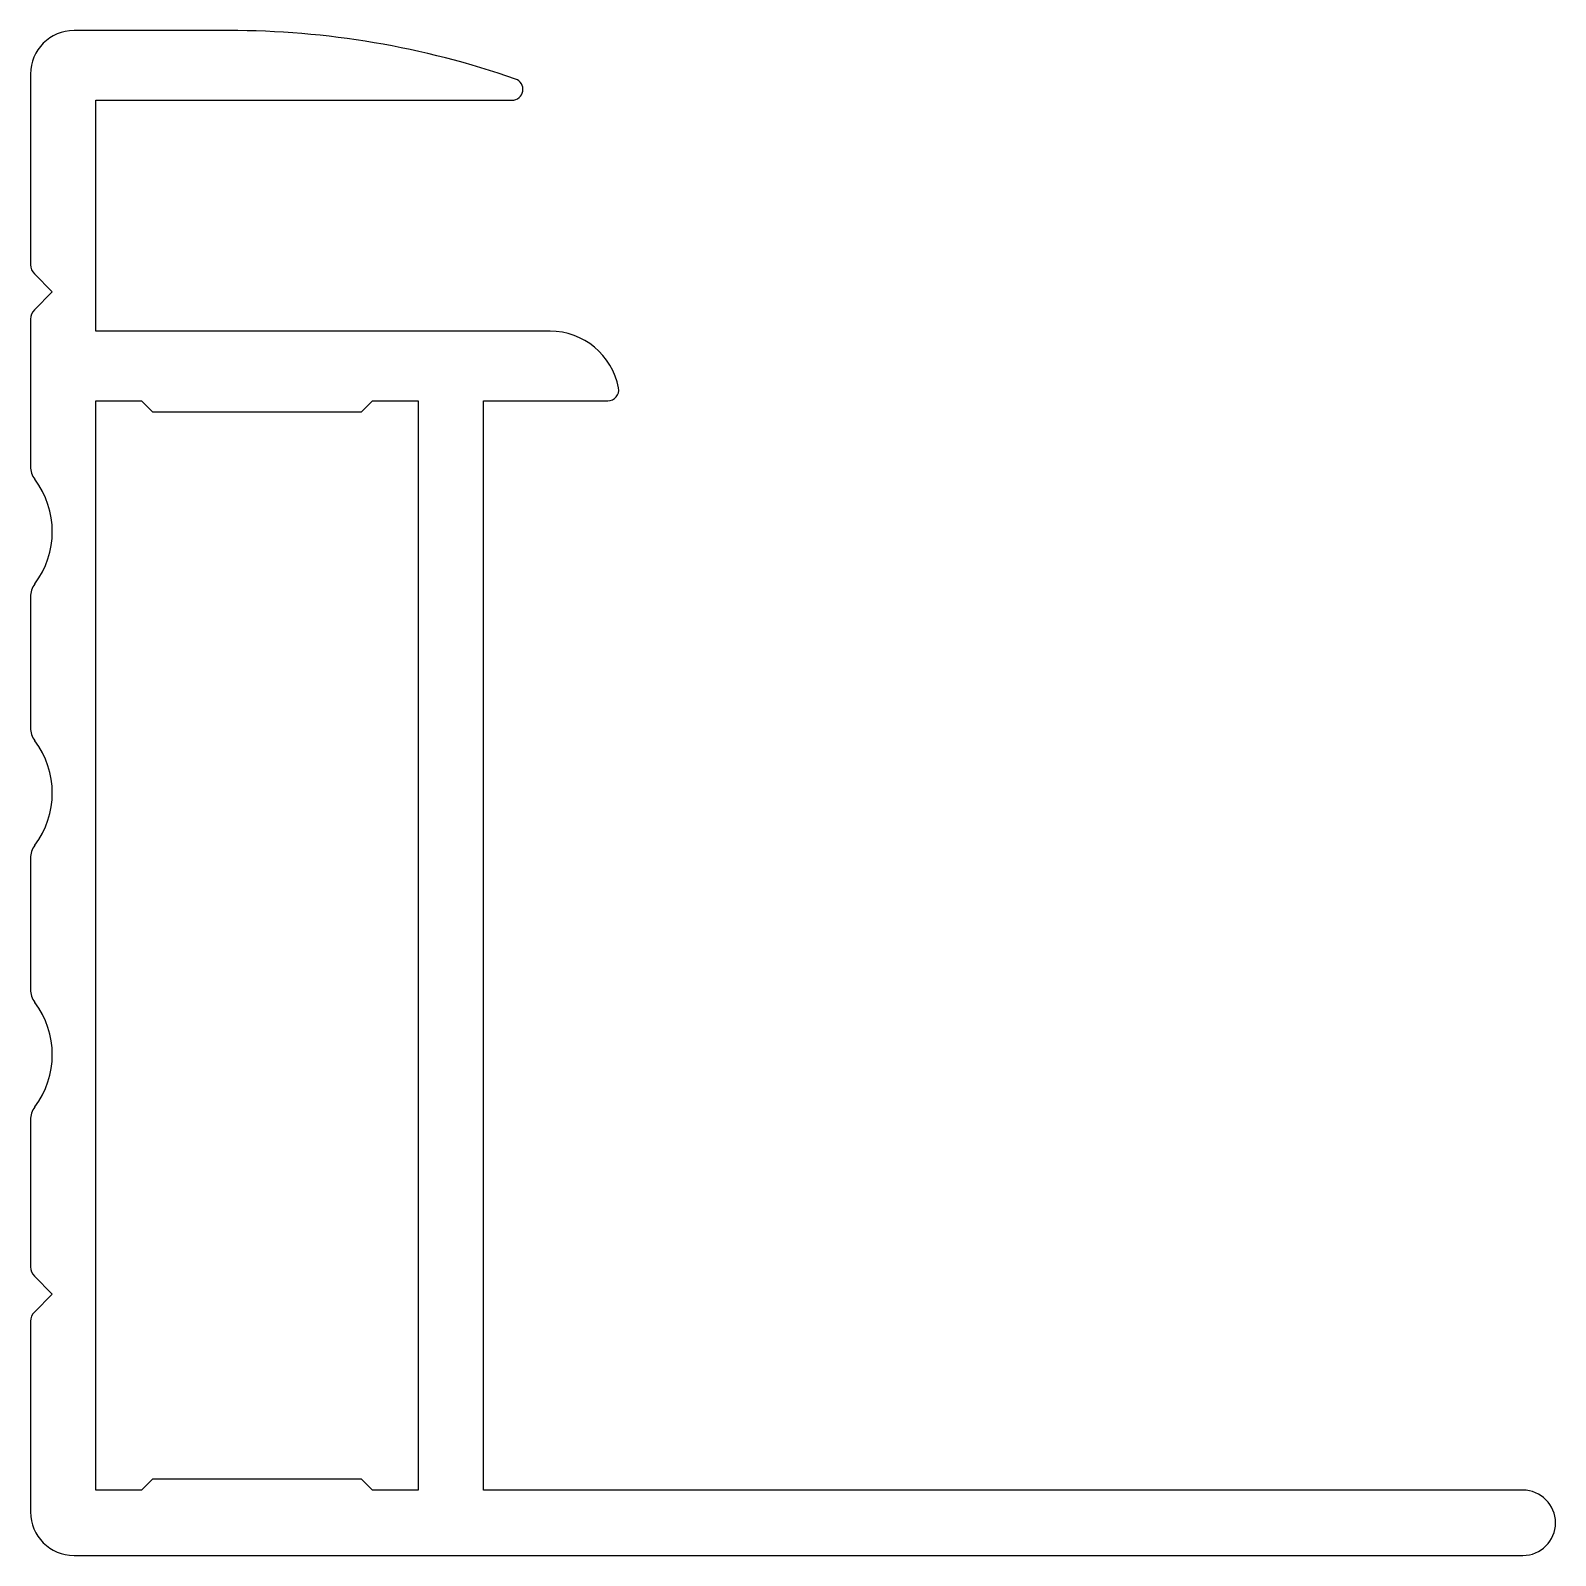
# Model space of a CAD drawing. Extents: x 2296.5 to 2331.5, y 1589.8 to 1624.8.
import ezdxf

# ---------------------------------------------------------------- set-up
doc = ezdxf.new("R2010")
doc.units = 0
doc.layers.get('0').update_dxf_attribs({"linetype": 'CONTINUOUS'})

msp = doc.modelspace()

# ---------------------------------------------------------------- linework, layer by layer
at = {"color": 0}
for p, q in [((2301.01, 1624.832), (2297.459, 1624.832)), ((2296.459, 1623.832), (2296.459, 1619.456)), ((2297.959, 1617.932), (2297.959, 1623.232)), ((2297.959, 1623.232), (2307.509, 1623.232)), ((2296.547, 1619.244), (2296.959, 1618.832)), ((2296.959, 1618.832), (2296.547, 1618.42)), ((2296.459, 1618.207), (2296.459, 1614.831)), ((2308.382, 1617.932), (2297.959, 1617.932)), ((2297.959, 1591.333), (2297.959, 1616.332)), ((2297.959, 1616.332), (2299.009, 1616.332)), ((2299.009, 1616.332), (2299.259, 1616.082)), ((2304.059, 1616.082), (2304.309, 1616.332)), ((2304.309, 1616.332), (2305.359, 1616.332)), ((2305.359, 1616.332), (2305.359, 1591.333)), ((2306.858, 1591.333), (2306.858, 1616.332)), ((2306.858, 1616.332), (2309.708, 1616.332)), ((2299.259, 1616.082), (2304.059, 1616.082)), ((2296.459, 1611.831), (2296.459, 1608.832)), ((2296.459, 1605.832), (2296.459, 1602.827)), ((2296.459, 1599.827), (2296.459, 1596.457)), ((2296.547, 1596.245), (2296.959, 1595.833)), ((2296.959, 1595.833), (2296.547, 1595.421)), ((2296.459, 1595.209), (2296.459, 1590.833)), ((2299.259, 1591.583), (2299.009, 1591.333)), ((2304.059, 1591.583), (2299.259, 1591.583)), ((2304.309, 1591.333), (2304.059, 1591.583)), ((2299.009, 1591.333), (2297.959, 1591.333)), ((2305.359, 1591.333), (2304.309, 1591.333)), ((2330.708, 1591.333), (2306.858, 1591.333)), ((2297.459, 1589.833), (2330.708, 1589.833))]:
    msp.add_line(p, q, dxfattribs=at)
for centre, radius, start, end in [((2297.459, 1623.832), 1, 90, 180), ((2301.01, 1604.832), 19.999, 70.7874, 90), ((2307.509, 1623.482), 0.25, 270, 70.7874), ((2296.759, 1619.456), 0.3, 180, 225), ((2296.759, 1618.207), 0.3, 135, 180), ((2308.382, 1616.332), 1.6, 10.6719, 90), ((2309.708, 1616.582), 0.25, 270, 10.6719), ((2296.959, 1614.831), 0.5, 180, 216.8699), ((2294.959, 1613.331), 2, 323.1301, 36.8699), ((2296.959, 1611.831), 0.5, 143.1301, 180), ((2296.959, 1608.832), 0.5, 180, 216.8699), ((2294.959, 1607.332), 2, 323.1301, 36.8699), ((2296.959, 1605.832), 0.5, 143.1301, 180), ((2296.959, 1602.827), 0.5, 180, 216.8699), ((2294.959, 1601.327), 2, 323.1301, 36.8699), ((2296.959, 1599.827), 0.5, 143.1301, 180), ((2296.759, 1596.457), 0.3, 180, 225), ((2296.759, 1595.209), 0.3, 135, 180), ((2330.708, 1590.583), 0.75, 270, 90), ((2297.459, 1590.833), 1, 180, 270)]:
    msp.add_arc(centre, radius, start, end, dxfattribs=at)

doc.saveas('drawing.dxf')
